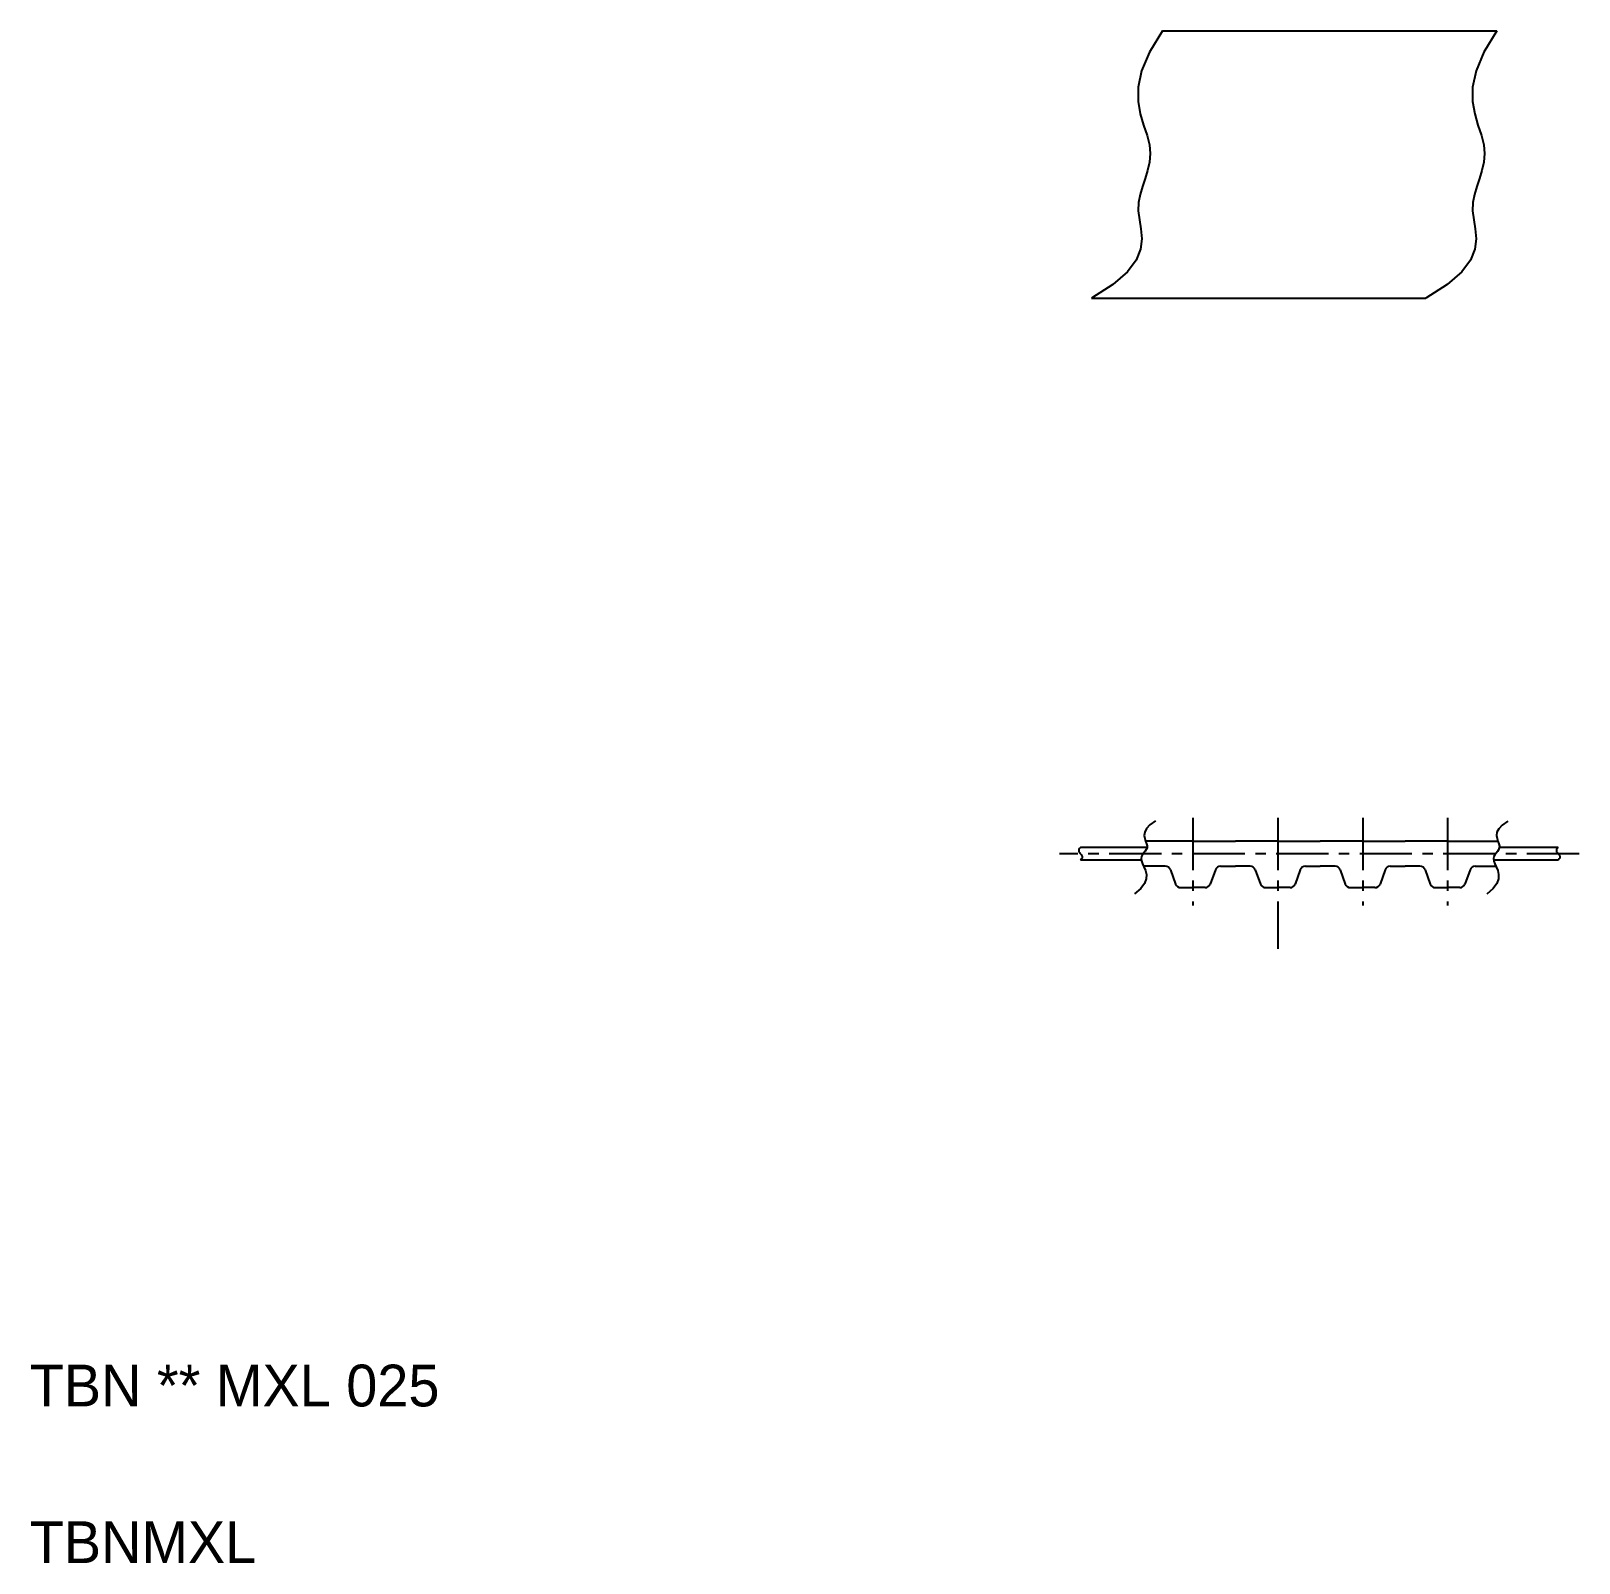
# Model space of a CAD drawing. Extents: x 93.7 to 130.7, y 84.9 to 121.6.
import ezdxf

# ---------------------------------------------------------------- set-up
doc = ezdxf.new("R2010")
doc.units = 0
doc.linetypes.add('CENTER', pattern=[2, 1.25, -0.25, 0.25, -0.25])
doc.layers.get('0').update_dxf_attribs({"linetype": 'CONTINUOUS'})
doc.layers.add('CENTER', color=1, linetype='CENTER')

msp = doc.modelspace()

# ---------------------------------------------------------------- linework, layer by layer
for p, q in [((120.743, 121.58), (128.748, 121.58)), ((122.745, 121.58), (122.745, 121.58)), ((124.746, 121.58), (124.746, 121.58)), ((119.042, 115.18), (127.047, 115.18)), ((120.375, 102.031), (118.781, 102.031)), ((121.473, 102.181), (120.342, 102.181)), ((121.473, 102.181), (122.489, 102.181)), ((123.505, 102.181), (122.489, 102.181)), ((123.505, 102.181), (124.521, 102.181)), ((125.537, 102.181), (124.521, 102.181)), ((125.537, 102.181), (126.553, 102.181)), ((127.569, 102.181), (126.553, 102.181)), ((127.569, 102.181), (128.775, 102.181)), ((130.217, 102.031), (128.809, 102.031)), ((120.237, 101.731), (118.781, 101.731)), ((120.812, 101.581), (120.295, 101.581)), ((122.134, 101.581), (122.489, 101.581)), ((122.844, 101.581), (122.489, 101.581)), ((124.166, 101.581), (124.521, 101.581)), ((124.876, 101.581), (124.521, 101.581)), ((126.198, 101.581), (126.553, 101.581)), ((126.908, 101.581), (126.553, 101.581)), ((128.23, 101.581), (128.728, 101.581)), ((130.217, 101.731), (128.67, 101.731)), ((120.934, 101.495), (121.057, 101.156)), ((122.012, 101.495), (121.888, 101.156)), ((122.966, 101.495), (123.089, 101.156)), ((124.044, 101.495), (123.92, 101.156)), ((124.998, 101.495), (125.121, 101.156)), ((126.076, 101.495), (125.952, 101.156)), ((127.03, 101.495), (127.153, 101.156)), ((128.108, 101.495), (127.984, 101.156)), ((121.179, 101.071), (121.473, 101.071)), ((121.766, 101.071), (121.473, 101.071)), ((123.211, 101.071), (123.505, 101.071)), ((123.798, 101.071), (123.505, 101.071)), ((125.243, 101.071), (125.537, 101.071)), ((125.83, 101.071), (125.537, 101.071)), ((127.275, 101.071), (127.569, 101.071)), ((127.862, 101.071), (127.569, 101.071))]:
    msp.add_line(p, q)
at = {"color": 3}
for points in [[(120.743, 121.58), (120.43, 121.073), (120.245, 120.628), (120.164, 120.238), (120.162, 119.895), (120.213, 119.593), (120.292, 119.323), (120.374, 119.08), (120.433, 118.855), (120.451, 118.643), (120.432, 118.439), (120.387, 118.243), (120.327, 118.05), (120.264, 117.859), (120.209, 117.667), (120.172, 117.471), (120.164, 117.27), (120.191, 117.06), (120.229, 116.84), (120.248, 116.607), (120.22, 116.36), (120.115, 116.096), (119.903, 115.812), (119.555, 115.508), (119.042, 115.18)], [(128.748, 121.58), (128.434, 121.073), (128.25, 120.628), (128.169, 120.238), (128.167, 119.895), (128.218, 119.593), (128.297, 119.323), (128.379, 119.08), (128.438, 118.855), (128.456, 118.643), (128.436, 118.439), (128.391, 118.243), (128.332, 118.05), (128.269, 117.859), (128.213, 117.667), (128.176, 117.471), (128.169, 117.27), (128.196, 117.06), (128.233, 116.84), (128.253, 116.607), (128.225, 116.36), (128.12, 116.096), (127.908, 115.812), (127.56, 115.508), (127.047, 115.18)], [(120.58, 102.667), (120.443, 102.572), (120.36, 102.483), (120.318, 102.399), (120.308, 102.321), (120.319, 102.249), (120.341, 102.183), (120.365, 102.123), (120.378, 102.07), (120.375, 102.023), (120.356, 101.981), (120.329, 101.942), (120.297, 101.903), (120.267, 101.862), (120.244, 101.818), (120.233, 101.768), (120.239, 101.711), (120.265, 101.644), (120.301, 101.568), (120.337, 101.482), (120.358, 101.387), (120.355, 101.283), (120.314, 101.171), (120.224, 101.05), (120.073, 100.921)], [(129.013, 102.664), (128.877, 102.569), (128.793, 102.48), (128.751, 102.396), (128.741, 102.318), (128.753, 102.246), (128.775, 102.18), (128.798, 102.121), (128.812, 102.067), (128.808, 102.021), (128.79, 101.979), (128.763, 101.939), (128.731, 101.9), (128.701, 101.859), (128.678, 101.815), (128.667, 101.766), (128.673, 101.708), (128.698, 101.641), (128.735, 101.565), (128.77, 101.479), (128.792, 101.385), (128.789, 101.281), (128.748, 101.168), (128.658, 101.047), (128.506, 100.918)], [(118.781, 102.031), (118.758, 102.004), (118.744, 101.981), (118.738, 101.96), (118.739, 101.941), (118.745, 101.925), (118.755, 101.909), (118.767, 101.895), (118.781, 101.881), (118.795, 101.866), (118.807, 101.852), (118.817, 101.836), (118.823, 101.82), (118.824, 101.801), (118.818, 101.78), (118.804, 101.757), (118.781, 101.731)], [(130.217, 102.031), (130.194, 102.004), (130.18, 101.981), (130.174, 101.96), (130.175, 101.941), (130.18, 101.925), (130.19, 101.909), (130.203, 101.895), (130.217, 101.881), (130.231, 101.866), (130.243, 101.852), (130.253, 101.836), (130.259, 101.82), (130.26, 101.801), (130.254, 101.78), (130.24, 101.757), (130.217, 101.731)]]:
    msp.add_lwpolyline(points, dxfattribs=at)
for centre, start, end in [((120.812, 101.451), 20, 90), ((122.134, 101.451), 90, 160), ((122.844, 101.451), 20, 90), ((124.166, 101.451), 90, 160), ((124.876, 101.451), 20, 90), ((126.198, 101.451), 90, 160), ((126.908, 101.451), 20, 90), ((128.23, 101.451), 90, 160), ((121.179, 101.201), 200, 270), ((121.766, 101.201), 270, 340), ((123.211, 101.201), 200, 270), ((123.798, 101.201), 270, 340), ((125.243, 101.201), 200, 270), ((125.83, 101.201), 270, 340), ((127.275, 101.201), 200, 270), ((127.862, 101.201), 270, 340)]:
    msp.add_arc(centre, 0.13, start, end)
at = {"layer": 'CENTER', "color": 1, "linetype": 'CENTER'}
for p, q in [((121.473, 102.742), (121.473, 100.643)), ((123.505, 102.742), (123.505, 99.608)), ((125.537, 102.742), (125.537, 100.643)), ((127.569, 102.742), (127.569, 100.643)), ((130.717, 101.881), (118.281, 101.881))]:
    msp.add_line(p, q, dxfattribs=at)

# ---------------------------------------------------------------- texts
for s, p in [('TBN ** MXL 025', (93.624, 88.651)), ('TBNMXL', (93.624, 84.901))]:
    msp.add_text(s, height=1).set_placement(p)

doc.saveas('drawing.dxf')
